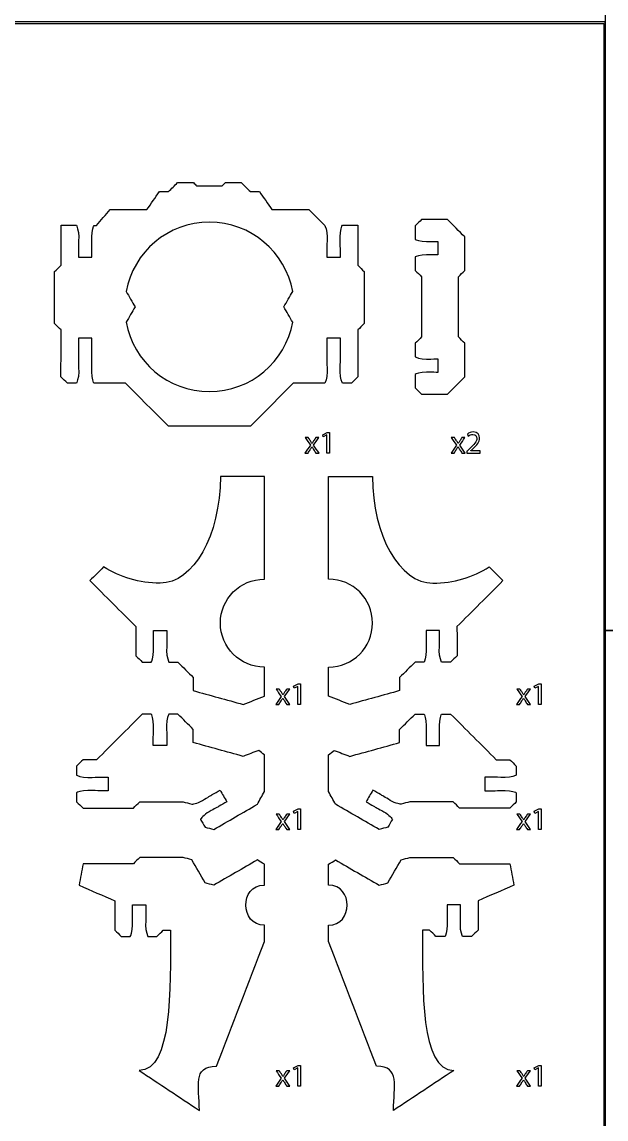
# Model space of a CAD drawing. Extents: x 0 to 850, y 0 to 600.
# Drawn here: x 180.6 to 310.2, y 131.6 to 375 of the extents above; entities that cross this region are included whole.
import ezdxf

# ---------------------------------------------------------------- set-up
doc = ezdxf.new("R2010")
doc.units = 0
doc.header["$MEASUREMENT"] = 0
doc.layers.add('DEFAULT', color=18, linetype='CONTINUOUS')

msp = doc.modelspace()

# ---------------------------------------------------------------- linework, layer by layer
at = {"layer": 'DEFAULT', "color": 5}
for points in [[(640, 600), (310, 600), (310, 240), (640, 240)], [(310, 375), (0, 375), (0, 0), (310, 0)], [(309.65, 0.35), (0.35, 0.35), (0.35, 374.65), (309.65, 374.65)], [(248.27, 283.36), (248.25, 283.36), (247.46, 282.93), (247.34, 283.41), (248.34, 283.94), (248.87, 283.94), (248.87, 279.36), (248.27, 279.36)], [(640, 240), (310, 240), (310, 0), (640, 0)], [(241.81, 227.58), (241.79, 227.58), (241, 227.15), (240.88, 227.63), (241.88, 228.16), (242.41, 228.16), (242.41, 223.58), (241.81, 223.58)], [(295.2, 227.58), (295.19, 227.58), (294.39, 227.15), (294.27, 227.63), (295.27, 228.16), (295.8, 228.16), (295.8, 223.58), (295.2, 223.58)], [(241.81, 199.84), (241.79, 199.84), (241, 199.41), (240.88, 199.88), (241.88, 200.42), (242.41, 200.42), (242.41, 195.83), (241.81, 195.83)], [(295.2, 199.84), (295.19, 199.84), (294.39, 199.41), (294.27, 199.88), (295.27, 200.42), (295.8, 200.42), (295.8, 195.83), (295.2, 195.83)], [(241.81, 142.91), (241.79, 142.91), (241, 142.48), (240.88, 142.95), (241.88, 143.49), (242.41, 143.49), (242.41, 138.9), (241.81, 138.9)], [(295.2, 142.91), (295.19, 142.91), (294.39, 142.48), (294.27, 142.95), (295.27, 143.49), (295.8, 143.49), (295.8, 138.9), (295.2, 138.9)]]:
    msp.add_lwpolyline(points, close=True, dxfattribs=at)
at = {"layer": 'DEFAULT', "color": 1}
for points, knots in [([(187.89, 308.07), (188.36, 307.6), (188.83, 307.13), (189.3, 306.66), (189.3, 303.19), (189.3, 299.72), (189.29, 296.26), (189.76, 295.79), (190.24, 295.31), (190.71, 294.84), (191.37, 294.84), (192.04, 294.84), (192.71, 294.84), (192.77, 294.84), (193.21, 295.96), (193.22, 297.34), (193.21, 298.73), (193.17, 299.5), (193.17, 299.84), (193.17, 301.51), (193.17, 303.18), (193.17, 304.84), (194.17, 304.84), (195.17, 304.84), (196.17, 304.84), (196.17, 303.17), (196.16, 301.51), (196.16, 299.84), (196.16, 299.5), (196.11, 298.72), (196.12, 297.34), (196.11, 295.96), (196.56, 294.84), (196.61, 294.84), (198.95, 294.84), (201.28, 294.84), (203.61, 294.84), (206.78, 291.67), (209.95, 288.49), (213.13, 285.32), (219.18, 285.32), (225.24, 285.32), (231.3, 285.32), (234.47, 288.49), (237.64, 291.67), (240.81, 294.84), (243.15, 294.84), (245.48, 294.84), (247.81, 294.84), (247.86, 294.84), (248.31, 295.96), (248.31, 297.34), (248.31, 298.72), (248.26, 299.5), (248.26, 299.84), (248.26, 301.51), (248.26, 303.17), (248.26, 304.84), (249.26, 304.84), (250.25, 304.84), (251.25, 304.84), (251.26, 303.18), (251.26, 301.51), (251.26, 299.84), (251.26, 299.5), (251.21, 298.73), (251.21, 297.34), (251.22, 295.96), (251.66, 294.84), (251.72, 294.84), (252.38, 294.84), (253.05, 294.84), (253.72, 294.84), (254.19, 295.31), (254.66, 295.79), (255.13, 296.26), (255.13, 299.72), (255.12, 303.19), (255.12, 306.66), (255.59, 307.13), (256.06, 307.6), (256.54, 308.07), (256.54, 311.91), (256.54, 315.76), (256.54, 319.61), (256.07, 320.08), (255.6, 320.55), (255.12, 321.02), (255.12, 323.99), (255.12, 326.96), (255.12, 329.93), (254.78, 329.93), (253.09, 329.88), (251.7, 329.88), (251.65, 329.88), (251.21, 328.72), (251.21, 327.34), (251.21, 325.95), (251.25, 325.18), (251.25, 324.84), (251.26, 324.17), (251.26, 323.5), (251.26, 322.84), (250.26, 322.84), (249.26, 322.84), (248.26, 322.84), (248.26, 323.5), (248.26, 324.17), (248.26, 324.84), (248.26, 325.17), (248.3, 325.95), (248.31, 327.34), (248.3, 328.72), (247.86, 329.83), (247.8, 329.83), (246.61, 331.01), (245.42, 332.18), (244.23, 333.35), (241.52, 333.35), (238.8, 333.35), (236.09, 333.35), (235.16, 334.68), (234.22, 336.01), (233.29, 337.35), (232.62, 337.35), (231.96, 337.35), (231.29, 337.35), (230.62, 338.01), (229.96, 338.68), (229.29, 339.35), (228.11, 339.35), (226.93, 339.35), (225.75, 339.35), (225.52, 339.11), (225.28, 338.87), (225.04, 338.64), (223.16, 338.64), (221.27, 338.64), (219.38, 338.64), (219.15, 338.87), (218.91, 339.11), (218.68, 339.35), (217.5, 339.35), (216.32, 339.35), (215.14, 339.35), (214.47, 338.68), (213.81, 338.01), (213.14, 337.35), (212.47, 337.35), (211.81, 337.35), (211.14, 337.35), (210.2, 336.01), (209.27, 334.68), (208.34, 333.35), (205.62, 333.35), (202.91, 333.35), (200.2, 333.35), (199.19, 332.18), (198.18, 331.01), (197.17, 329.83), (196.99, 329.83), (196.81, 329.83), (196.63, 329.83), (196.57, 329.83), (196.12, 328.72), (196.12, 327.34), (196.12, 325.95), (196.17, 325.17), (196.17, 324.84), (196.17, 324.17), (196.17, 323.5), (196.16, 322.84), (195.17, 322.84), (194.17, 322.84), (193.17, 322.84), (193.17, 323.5), (193.17, 324.17), (193.17, 324.84), (193.17, 325.18), (193.22, 325.95), (193.22, 327.34), (193.22, 328.72), (192.77, 329.88), (192.72, 329.88), (191.34, 329.88), (189.65, 329.93), (189.31, 329.93), (189.3, 326.96), (189.3, 323.99), (189.3, 321.02), (188.83, 320.55), (188.36, 320.08), (187.88, 319.61), (187.89, 315.76), (187.89, 311.91), (187.89, 308.07)], [0, 0, 0, 0, 5.66393, 5.66393, 5.66393, 35.143945, 35.143945, 35.143945, 40.814941, 40.814941, 40.814941, 46.484941, 46.484941, 46.484941, 47.484941, 47.484941, 47.484941, 48.484941, 48.484941, 48.484941, 62.644945, 62.644945, 62.644945, 71.144945, 71.144945, 71.144945, 85.324959, 85.324959, 85.324959, 86.324959, 86.324959, 86.324959, 87.324959, 87.324959, 87.324959, 107.164959, 107.164959, 107.164959, 145.299228, 145.299228, 145.299228, 196.819228, 196.819228, 196.819228, 234.946426, 234.946426, 234.946426, 254.786426, 254.786426, 254.786426, 255.786426, 255.786426, 255.786426, 256.786426, 256.786426, 256.786426, 270.96644, 270.96644, 270.96644, 279.46644, 279.46644, 279.46644, 293.626444, 293.626444, 293.626444, 294.626444, 294.626444, 294.626444, 295.626444, 295.626444, 295.626444, 301.296444, 301.296444, 301.296444, 306.96744, 306.96744, 306.96744, 336.447455, 336.447455, 336.447455, 342.111385, 342.111385, 342.111385, 374.821387, 374.821387, 374.821387, 380.485316, 380.485316, 380.485316, 405.755324, 405.755324, 405.755324, 406.755324, 406.755324, 406.755324, 407.755324, 407.755324, 407.755324, 408.755324, 408.755324, 408.755324, 414.415333, 414.415333, 414.415333, 422.915333, 422.915333, 422.915333, 428.575342, 428.575342, 428.575342, 429.575342, 429.575342, 429.575342, 430.575342, 430.575342, 430.575342, 444.774497, 444.774497, 444.774497, 467.834497, 467.834497, 467.834497, 481.669687, 481.669687, 481.669687, 487.339687, 487.339687, 487.339687, 495.358278, 495.358278, 495.358278, 505.388278, 505.388278, 505.388278, 508.230848, 508.230848, 508.230848, 524.270848, 524.270848, 524.270848, 527.113417, 527.113417, 527.113417, 537.143417, 537.143417, 537.143417, 545.15494, 545.15494, 545.15494, 550.849082, 550.849082, 550.849082, 564.684273, 564.684273, 564.684273, 587.744273, 587.744273, 587.744273, 600.890299, 600.890299, 600.890299, 602.430299, 602.430299, 602.430299, 603.430299, 603.430299, 603.430299, 604.430299, 604.430299, 604.430299, 610.090307, 610.090307, 610.090307, 618.590307, 618.590307, 618.590307, 624.250316, 624.250316, 624.250316, 625.250316, 625.250316, 625.250316, 626.250316, 626.250316, 626.250316, 627.250316, 627.250316, 627.250316, 652.520324, 652.520324, 652.520324, 658.184254, 658.184254, 658.184254, 690.894255, 690.894255, 690.894255, 690.894255]), ([(274.98, 292.38), (273.08, 292.38), (271.18, 292.38), (269.28, 292.38), (268.81, 292.85), (268.34, 293.33), (267.87, 293.8), (267.87, 294.8), (267.87, 295.8), (267.87, 296.8), (267.86, 296.85), (268.98, 297.3), (270.36, 297.3), (271.74, 297.3), (272.52, 297.25), (272.86, 297.25), (272.86, 298.25), (272.86, 299.25), (272.86, 300.24), (272.52, 300.24), (271.75, 300.2), (270.36, 300.19), (268.99, 300.2), (267.87, 300.64), (267.87, 300.7), (267.87, 301.7), (267.87, 302.7), (267.87, 303.7), (268.34, 304.18), (268.81, 304.65), (269.28, 305.12), (269.28, 309.56), (269.28, 314), (269.28, 318.44), (268.81, 318.91), (268.34, 319.39), (267.87, 319.86), (267.87, 320.86), (267.87, 321.86), (267.87, 322.86), (267.86, 322.91), (268.98, 323.36), (270.36, 323.35), (271.74, 323.36), (272.52, 323.3), (272.86, 323.3), (272.86, 324.3), (272.86, 325.3), (272.86, 326.3), (272.52, 326.3), (271.75, 326.26), (270.36, 326.25), (268.99, 326.26), (267.87, 326.7), (267.87, 326.76), (267.87, 327.76), (267.87, 328.76), (267.87, 329.76), (268.34, 330.23), (268.81, 330.7), (269.28, 331.18), (271.18, 331.18), (273.09, 331.18), (274.99, 331.18), (276.28, 329.89), (277.57, 328.59), (278.86, 327.3), (278.86, 324.82), (278.86, 322.34), (278.86, 319.86), (278.39, 319.39), (277.92, 318.91), (277.44, 318.44), (277.44, 314), (277.44, 309.56), (277.44, 305.12), (277.92, 304.65), (278.39, 304.18), (278.86, 303.7), (278.86, 301.22), (278.86, 298.74), (278.86, 296.26), (277.56, 294.96), (276.27, 293.67), (274.98, 292.38)], [15.527358, 15.527358, 15.527358, 15.527358, 31.692358, 31.692358, 31.692358, 37.363354, 37.363354, 37.363354, 45.868354, 45.868354, 45.868354, 46.868354, 46.868354, 46.868354, 47.868354, 47.868354, 47.868354, 56.368361, 56.368361, 56.368361, 57.368361, 57.368361, 57.368361, 58.368361, 58.368361, 58.368361, 66.878361, 66.878361, 66.878361, 72.535216, 72.535216, 72.535216, 110.313216, 110.313216, 110.313216, 115.983505, 115.983505, 115.983505, 124.483505, 124.483505, 124.483505, 125.483505, 125.483505, 125.483505, 126.483505, 126.483505, 126.483505, 134.983512, 134.983512, 134.983512, 135.983512, 135.983512, 135.983512, 136.983512, 136.983512, 136.983512, 145.488512, 145.488512, 145.488512, 151.158801, 151.158801, 151.158801, 167.323801, 167.323801, 167.323801, 182.850452, 182.850452, 182.850452, 203.955452, 203.955452, 203.955452, 209.625034, 209.625034, 209.625034, 247.403034, 247.403034, 247.403034, 253.059888, 253.059888, 253.059888, 274.175888, 274.175888, 274.175888, 289.703246, 289.703246, 289.703246, 289.703246]), ([(203.74, 315.2), (205.35, 323.95), (213.01, 330.57), (222.22, 330.57), (231.43, 330.57), (239.08, 323.95), (240.69, 315.2), (240.03, 314.06), (239.37, 312.92), (238.71, 311.78), (239.37, 310.64), (240.03, 309.5), (240.69, 308.36), (239.08, 299.62), (231.43, 292.99), (222.22, 292.99), (213.01, 292.99), (205.34, 299.62), (203.74, 308.36), (204.4, 309.5), (205.06, 310.64), (205.71, 311.78), (205.06, 312.92), (204.4, 314.06), (203.74, 315.2)], [11.191787, 11.191787, 11.191787, 11.191787, 12.191787, 12.191787, 12.191787, 13.191787, 13.191787, 13.191787, 24.383574, 24.383574, 24.383574, 35.575362, 35.575362, 35.575362, 36.575362, 36.575362, 36.575362, 37.575362, 37.575362, 37.575362, 48.767149, 48.767149, 48.767149, 59.958936, 59.958936, 59.958936, 59.958936]), ([(224.64, 241.63), (224.64, 236.24), (229.01, 231.87), (234.4, 231.87), (234.4, 229.71), (234.4, 227.56), (234.4, 225.4), (232.83, 224.79), (231.27, 224.18), (229.7, 223.58), (226.01, 224.6), (222.33, 225.61), (218.64, 226.63), (218.64, 227.6), (218.64, 228.57), (218.64, 229.53), (217.5, 230.67), (216.37, 231.81), (215.23, 232.95), (214.56, 232.95), (213.9, 232.95), (213.23, 232.95), (213.18, 232.95), (212.73, 234.07), (212.73, 235.45), (212.73, 236.83), (212.78, 237.61), (212.78, 237.95), (212.78, 238.62), (212.78, 239.28), (212.78, 239.95), (211.78, 239.95), (210.78, 239.95), (209.79, 239.95), (209.79, 239.28), (209.79, 238.62), (209.79, 237.95), (209.78, 237.62), (209.83, 236.84), (209.83, 235.45), (209.83, 234.07), (209.38, 232.96), (209.32, 232.96), (208.66, 232.96), (207.99, 232.96), (207.32, 232.96), (206.85, 233.43), (206.38, 233.9), (205.91, 234.37), (205.91, 236.52), (205.91, 238.68), (205.91, 240.84), (202.51, 244.24), (199.11, 247.64), (195.71, 251.04), (196.72, 252.05), (197.73, 253.06), (198.74, 254.07), (202.38, 251.8), (206.67, 250.48), (211.28, 250.48), (218.66, 250.48), (224.64, 261.07), (224.64, 274.12), (227.89, 274.12), (231.15, 274.12), (234.4, 274.12), (234.4, 266.54), (234.4, 258.96), (234.4, 251.38), (229.01, 251.38), (224.64, 247.02), (224.64, 241.63)], [1, 1, 1, 1, 2, 2, 2, 20.34, 20.34, 20.34, 34.628152, 34.628152, 34.628152, 67.145294, 67.145294, 67.145294, 75.3653, 75.3653, 75.3653, 89.054895, 89.054895, 89.054895, 94.724895, 94.724895, 94.724895, 95.724895, 95.724895, 95.724895, 96.724895, 96.724895, 96.724895, 102.404904, 102.404904, 102.404904, 110.904904, 110.904904, 110.904904, 116.574904, 116.574904, 116.574904, 117.574904, 117.574904, 117.574904, 118.574904, 118.574904, 118.574904, 124.244904, 124.244904, 124.244904, 129.908833, 129.908833, 129.908833, 148.258836, 148.258836, 148.258836, 189.14375, 189.14375, 189.14375, 201.298918, 201.298918, 201.298918, 202.298918, 202.298918, 202.298918, 203.298918, 203.298918, 203.298918, 230.958918, 230.958918, 230.958918, 295.408918, 295.408918, 295.408918, 296.408918, 296.408918, 296.408918, 296.408918]), ([(258.39, 241.63), (258.39, 236.24), (254.03, 231.87), (248.64, 231.87), (248.64, 229.71), (248.64, 227.56), (248.64, 225.4), (250.2, 224.79), (251.77, 224.18), (253.34, 223.58), (257.02, 224.6), (260.71, 225.61), (264.39, 226.63), (264.39, 227.6), (264.39, 228.57), (264.4, 229.53), (265.53, 230.67), (266.67, 231.81), (267.81, 232.95), (268.47, 232.95), (269.14, 232.95), (269.81, 232.95), (269.86, 232.95), (270.3, 234.07), (270.3, 235.45), (270.3, 236.83), (270.25, 237.61), (270.25, 237.95), (270.25, 238.62), (270.25, 239.28), (270.25, 239.95), (271.25, 239.95), (272.25, 239.95), (273.25, 239.95), (273.25, 239.28), (273.25, 238.62), (273.25, 237.95), (273.25, 237.62), (273.2, 236.84), (273.2, 235.45), (273.21, 234.07), (273.65, 232.96), (273.71, 232.96), (274.38, 232.96), (275.05, 232.96), (275.71, 232.96), (276.18, 233.43), (276.66, 233.9), (277.13, 234.37), (277.13, 236.52), (277.12, 238.68), (277.12, 240.84), (280.52, 244.24), (283.92, 247.64), (287.32, 251.04), (286.31, 252.05), (285.3, 253.06), (284.29, 254.07), (280.66, 251.8), (276.36, 250.48), (271.76, 250.48), (264.38, 250.48), (258.39, 261.07), (258.39, 274.12), (255.14, 274.12), (251.89, 274.12), (248.64, 274.12), (248.64, 266.54), (248.64, 258.96), (248.64, 251.38), (254.03, 251.38), (258.39, 247.02), (258.39, 241.63)], [1, 1, 1, 1, 2, 2, 2, 20.34, 20.34, 20.34, 34.628152, 34.628152, 34.628152, 67.145294, 67.145294, 67.145294, 75.3653, 75.3653, 75.3653, 89.054895, 89.054895, 89.054895, 94.724895, 94.724895, 94.724895, 95.724895, 95.724895, 95.724895, 96.724895, 96.724895, 96.724895, 102.404904, 102.404904, 102.404904, 110.904904, 110.904904, 110.904904, 116.574904, 116.574904, 116.574904, 117.574904, 117.574904, 117.574904, 118.574904, 118.574904, 118.574904, 124.244904, 124.244904, 124.244904, 129.908833, 129.908833, 129.908833, 148.258836, 148.258836, 148.258836, 189.14375, 189.14375, 189.14375, 201.298918, 201.298918, 201.298918, 202.298918, 202.298918, 202.298918, 203.298918, 203.298918, 203.298918, 230.958918, 230.958918, 230.958918, 295.408918, 295.408918, 295.408918, 296.408918, 296.408918, 296.408918, 296.408918]), ([(234.4, 212.38), (234.4, 209.66), (234.4, 206.95), (234.4, 204.23), (233.88, 203.29), (233.36, 202.36), (232.84, 201.42), (229.62, 199.55), (226.39, 197.69), (223.17, 195.83), (222.53, 196), (221.88, 196.17), (221.24, 196.35), (220.9, 196.92), (220.57, 197.5), (220.23, 198.08), (220.23, 198.16), (220.98, 199.08), (222.15, 199.76), (223.35, 200.46), (224.05, 200.8), (224.34, 200.97), (224.92, 201.3), (225.5, 201.64), (226.08, 201.97), (225.58, 202.83), (225.08, 203.7), (224.58, 204.56), (224, 204.23), (223.42, 203.9), (222.85, 203.57), (222.55, 203.4), (221.9, 202.97), (220.71, 202.27), (219.5, 201.59), (218.32, 201.41), (218.29, 201.46), (217.64, 201.64), (217, 201.81), (216.36, 201.98), (213.16, 201.98), (209.96, 201.98), (206.77, 201.98), (206.29, 201.51), (205.82, 201.04), (205.35, 200.57), (201.63, 200.57), (197.9, 200.57), (194.18, 200.57), (193.71, 201.04), (193.24, 201.51), (192.77, 201.98), (192.77, 202.65), (192.77, 203.32), (192.77, 203.99), (192.76, 204.03), (193.89, 204.49), (195.27, 204.48), (196.65, 204.49), (197.43, 204.43), (197.77, 204.43), (198.43, 204.43), (199.1, 204.43), (199.77, 204.43), (199.77, 205.43), (199.77, 206.43), (199.77, 207.43), (199.1, 207.43), (198.44, 207.43), (197.77, 207.43), (197.43, 207.43), (196.65, 207.38), (195.27, 207.38), (193.89, 207.39), (192.77, 207.83), (192.77, 207.89), (192.77, 208.55), (192.77, 209.22), (192.77, 209.89), (193.24, 210.36), (193.71, 210.83), (194.19, 211.31), (195.19, 211.31), (196.19, 211.31), (197.2, 211.31), (200.57, 214.68), (203.95, 218.06), (207.32, 221.43), (207.99, 221.43), (208.65, 221.43), (209.32, 221.43), (209.37, 221.43), (209.82, 220.3), (209.82, 218.93), (209.82, 217.55), (209.77, 216.77), (209.77, 216.43), (209.77, 215.76), (209.77, 215.1), (209.77, 214.43), (210.77, 214.43), (211.77, 214.43), (212.77, 214.43), (212.77, 215.1), (212.77, 215.76), (212.77, 216.42), (212.77, 216.77), (212.72, 217.54), (212.72, 218.93), (212.72, 220.31), (213.17, 221.43), (213.23, 221.43), (213.9, 221.43), (214.56, 221.43), (215.23, 221.43), (216.37, 220.29), (217.5, 219.15), (218.64, 218.01), (218.64, 217.04), (218.64, 216.08), (218.64, 215.11), (222.33, 214.09), (226.01, 213.07), (229.7, 212.05), (230.85, 212.5), (232, 212.94), (233.15, 213.39), (233.57, 213.05), (233.98, 212.72), (234.4, 212.38)], [4.550956, 4.550956, 4.550956, 4.550956, 27.650956, 27.650956, 27.650956, 36.768439, 36.768439, 36.768439, 68.434857, 68.434857, 68.434857, 74.108594, 74.108594, 74.108594, 79.790781, 79.790781, 79.790781, 80.790781, 80.790781, 80.790781, 81.790781, 81.790781, 81.790781, 87.461654, 87.461654, 87.461654, 95.960601, 95.960601, 95.960601, 101.614131, 101.614131, 101.614131, 102.614131, 102.614131, 102.614131, 103.614131, 103.614131, 103.614131, 109.278211, 109.278211, 109.278211, 136.468211, 136.468211, 136.468211, 142.139207, 142.139207, 142.139207, 173.799207, 173.799207, 173.799207, 179.470203, 179.470203, 179.470203, 185.150203, 185.150203, 185.150203, 186.150203, 186.150203, 186.150203, 187.150203, 187.150203, 187.150203, 192.820212, 192.820212, 192.820212, 201.320212, 201.320212, 201.320212, 206.980212, 206.980212, 206.980212, 207.980212, 207.980212, 207.980212, 208.980212, 208.980212, 208.980212, 214.650212, 214.650212, 214.650212, 220.328284, 220.328284, 220.328284, 228.86829, 228.86829, 228.86829, 269.456219, 269.456219, 269.456219, 275.116219, 275.116219, 275.116219, 276.116219, 276.116219, 276.116219, 277.116219, 277.116219, 277.116219, 282.776228, 282.776228, 282.776228, 291.276228, 291.276228, 291.276228, 296.926228, 296.926228, 296.926228, 297.926228, 297.926228, 297.926228, 298.926228, 298.926228, 298.926228, 304.596228, 304.596228, 304.596228, 318.285823, 318.285823, 318.285823, 326.505829, 326.505829, 326.505829, 359.02297, 359.02297, 359.02297, 369.511655, 369.511655, 369.511655, 374.062611, 374.062611, 374.062611, 374.062611]), ([(248.64, 212.38), (248.64, 209.66), (248.64, 206.95), (248.64, 204.23), (249.16, 203.29), (249.67, 202.36), (250.19, 201.42), (253.42, 199.55), (256.64, 197.69), (259.87, 195.83), (260.51, 196), (261.15, 196.17), (261.8, 196.35), (262.13, 196.92), (262.47, 197.5), (262.8, 198.08), (262.8, 198.16), (262.06, 199.08), (260.88, 199.76), (259.69, 200.46), (258.99, 200.8), (258.69, 200.97), (258.12, 201.3), (257.54, 201.64), (256.96, 201.97), (257.46, 202.83), (257.96, 203.7), (258.46, 204.56), (259.03, 204.23), (259.61, 203.9), (260.19, 203.57), (260.48, 203.4), (261.13, 202.97), (262.33, 202.27), (263.53, 201.59), (264.72, 201.41), (264.75, 201.46), (265.39, 201.64), (266.03, 201.81), (266.68, 201.98), (269.88, 201.98), (273.07, 201.98), (276.27, 201.98), (276.74, 201.51), (277.21, 201.04), (277.68, 200.57), (281.41, 200.57), (285.13, 200.57), (288.85, 200.57), (289.32, 201.04), (289.8, 201.51), (290.27, 201.98), (290.27, 202.65), (290.27, 203.32), (290.27, 203.99), (290.27, 204.03), (289.15, 204.49), (287.77, 204.48), (286.39, 204.49), (285.61, 204.43), (285.27, 204.43), (284.6, 204.43), (283.94, 204.43), (283.27, 204.43), (283.27, 205.43), (283.27, 206.43), (283.27, 207.43), (283.93, 207.43), (284.6, 207.43), (285.27, 207.43), (285.6, 207.43), (286.38, 207.38), (287.77, 207.38), (289.15, 207.39), (290.26, 207.83), (290.26, 207.89), (290.26, 208.55), (290.26, 209.22), (290.26, 209.89), (289.79, 210.36), (289.32, 210.83), (288.85, 211.31), (287.85, 211.31), (286.84, 211.31), (285.84, 211.31), (282.46, 214.68), (279.09, 218.06), (275.71, 221.43), (275.05, 221.43), (274.38, 221.43), (273.72, 221.43), (273.66, 221.43), (273.21, 220.3), (273.21, 218.93), (273.21, 217.55), (273.27, 216.77), (273.26, 216.43), (273.27, 215.76), (273.27, 215.1), (273.27, 214.43), (272.27, 214.43), (271.27, 214.43), (270.27, 214.43), (270.27, 215.1), (270.27, 215.76), (270.27, 216.42), (270.27, 216.77), (270.31, 217.54), (270.31, 218.93), (270.31, 220.31), (269.87, 221.43), (269.81, 221.43), (269.14, 221.43), (268.47, 221.43), (267.81, 221.43), (266.67, 220.29), (265.53, 219.15), (264.4, 218.01), (264.39, 217.04), (264.39, 216.08), (264.39, 215.11), (260.71, 214.09), (257.02, 213.07), (253.34, 212.05), (252.19, 212.5), (251.04, 212.94), (249.89, 213.39), (249.47, 213.05), (249.05, 212.72), (248.64, 212.38)], [4.550956, 4.550956, 4.550956, 4.550956, 27.650956, 27.650956, 27.650956, 36.768439, 36.768439, 36.768439, 68.434857, 68.434857, 68.434857, 74.108594, 74.108594, 74.108594, 79.790781, 79.790781, 79.790781, 80.790781, 80.790781, 80.790781, 81.790781, 81.790781, 81.790781, 87.461654, 87.461654, 87.461654, 95.960601, 95.960601, 95.960601, 101.614131, 101.614131, 101.614131, 102.614131, 102.614131, 102.614131, 103.614131, 103.614131, 103.614131, 109.278211, 109.278211, 109.278211, 136.468211, 136.468211, 136.468211, 142.139207, 142.139207, 142.139207, 173.799207, 173.799207, 173.799207, 179.470203, 179.470203, 179.470203, 185.150203, 185.150203, 185.150203, 186.150203, 186.150203, 186.150203, 187.150203, 187.150203, 187.150203, 192.820212, 192.820212, 192.820212, 201.320212, 201.320212, 201.320212, 206.980212, 206.980212, 206.980212, 207.980212, 207.980212, 207.980212, 208.980212, 208.980212, 208.980212, 214.650212, 214.650212, 214.650212, 220.328284, 220.328284, 220.328284, 228.86829, 228.86829, 228.86829, 269.456219, 269.456219, 269.456219, 275.116219, 275.116219, 275.116219, 276.116219, 276.116219, 276.116219, 277.116219, 277.116219, 277.116219, 282.776228, 282.776228, 282.776228, 291.276228, 291.276228, 291.276228, 296.926228, 296.926228, 296.926228, 297.926228, 297.926228, 297.926228, 298.926228, 298.926228, 298.926228, 304.596228, 304.596228, 304.596228, 318.285823, 318.285823, 318.285823, 326.505829, 326.505829, 326.505829, 359.02297, 359.02297, 359.02297, 369.511655, 369.511655, 369.511655, 374.062611, 374.062611, 374.062611, 374.062611]), ([(234.4, 174.57), (234.4, 173.39), (234.4, 172.2), (234.4, 171.01), (230.85, 161.77), (227.3, 152.52), (223.76, 143.28), (218.36, 143.27), (219.99, 138.9), (219.99, 133.51), (215.53, 136.47), (211.08, 139.42), (206.62, 142.37), (214, 142.37), (213.57, 160.45), (213.57, 173.5), (213.05, 173.51), (212.52, 173.51), (211.99, 173.51), (211.52, 173.04), (211.05, 172.57), (210.58, 172.09), (209.91, 172.09), (209.24, 172.09), (208.57, 172.09), (208.52, 172.09), (208.07, 173.22), (208.07, 174.59), (208.07, 175.97), (208.12, 176.75), (208.12, 177.09), (208.12, 177.76), (208.13, 178.43), (208.13, 179.09), (207.13, 179.09), (206.13, 179.09), (205.13, 179.09), (205.13, 178.43), (205.13, 177.76), (205.13, 177.1), (205.13, 176.76), (205.17, 175.98), (205.17, 174.59), (205.17, 173.22), (204.73, 172.1), (204.67, 172.1), (204, 172.1), (203.33, 172.1), (202.66, 172.1), (202.19, 172.57), (201.72, 173.04), (201.25, 173.51), (201.25, 175.67), (201.25, 177.83), (201.25, 179.99), (198.6, 181.15), (195.95, 182.31), (193.3, 183.47), (193.59, 185.05), (193.89, 186.63), (194.18, 188.21), (197.9, 188.21), (201.63, 188.21), (205.35, 188.21), (205.82, 188.68), (206.29, 189.15), (206.77, 189.62), (209.96, 189.62), (213.16, 189.62), (216.36, 189.62), (217, 189.45), (217.64, 189.28), (218.29, 189.1), (219.27, 187.4), (220.25, 185.69), (221.24, 183.99), (221.88, 183.82), (222.53, 183.64), (223.17, 183.47), (226.4, 185.33), (229.62, 187.2), (232.85, 189.06), (233.36, 188.76), (233.88, 188.45), (234.4, 188.15), (234.4, 186.59), (234.4, 185.03), (234.4, 183.47), (228.81, 183.47), (229, 174.58), (234.4, 174.57)], [1, 1, 1, 1, 11.09, 11.09, 11.09, 95.309391, 95.309391, 95.309391, 96.309391, 96.309391, 96.309391, 141.767283, 141.767283, 141.767283, 142.767283, 142.767283, 142.767283, 147.257295, 147.257295, 147.257295, 152.928291, 152.928291, 152.928291, 158.608291, 158.608291, 158.608291, 159.608291, 159.608291, 159.608291, 160.608291, 160.608291, 160.608291, 166.2783, 166.2783, 166.2783, 174.7783, 174.7783, 174.7783, 180.4383, 180.4383, 180.4383, 181.4383, 181.4383, 181.4383, 182.4383, 182.4383, 182.4383, 188.1183, 188.1183, 188.1183, 193.789296, 193.789296, 193.789296, 212.139299, 212.139299, 212.139299, 236.75874, 236.75874, 236.75874, 250.42128, 250.42128, 250.42128, 282.08128, 282.08128, 282.08128, 287.752277, 287.752277, 287.752277, 314.942277, 314.942277, 314.942277, 320.606357, 320.606357, 320.606357, 337.343728, 337.343728, 337.343728, 343.017466, 343.017466, 343.017466, 374.692543, 374.692543, 374.692543, 379.79317, 379.79317, 379.79317, 393.05317, 393.05317, 393.05317, 394.05317, 394.05317, 394.05317, 394.05317]), ([(248.64, 174.57), (248.64, 173.39), (248.64, 172.2), (248.64, 171.01), (252.18, 161.77), (255.73, 152.52), (259.28, 143.28), (264.67, 143.27), (263.04, 138.9), (263.04, 133.51), (267.5, 136.47), (271.96, 139.42), (276.41, 142.37), (269.03, 142.37), (269.46, 160.45), (269.46, 173.5), (269.99, 173.51), (270.52, 173.51), (271.05, 173.51), (271.52, 173.04), (271.99, 172.57), (272.46, 172.09), (273.13, 172.09), (273.8, 172.09), (274.46, 172.09), (274.52, 172.09), (274.96, 173.22), (274.96, 174.59), (274.96, 175.97), (274.91, 176.75), (274.91, 177.09), (274.91, 177.76), (274.91, 178.43), (274.91, 179.09), (275.91, 179.09), (276.91, 179.09), (277.91, 179.09), (277.91, 178.43), (277.91, 177.76), (277.91, 177.1), (277.91, 176.76), (277.86, 175.98), (277.86, 174.59), (277.86, 173.22), (278.31, 172.1), (278.37, 172.1), (279.04, 172.1), (279.7, 172.1), (280.37, 172.1), (280.84, 172.57), (281.32, 173.04), (281.79, 173.51), (281.79, 175.67), (281.78, 177.83), (281.78, 179.99), (284.44, 181.15), (287.09, 182.31), (289.74, 183.47), (289.44, 185.05), (289.15, 186.63), (288.85, 188.21), (285.13, 188.21), (281.41, 188.21), (277.68, 188.21), (277.21, 188.68), (276.74, 189.15), (276.27, 189.62), (273.07, 189.62), (269.88, 189.62), (266.68, 189.62), (266.03, 189.45), (265.39, 189.28), (264.75, 189.1), (263.76, 187.4), (262.78, 185.69), (261.8, 183.99), (261.15, 183.82), (260.51, 183.64), (259.87, 183.47), (256.64, 185.33), (253.41, 187.2), (250.19, 189.06), (249.67, 188.76), (249.15, 188.45), (248.64, 188.15), (248.64, 186.59), (248.64, 185.03), (248.64, 183.47), (254.22, 183.47), (254.03, 174.58), (248.64, 174.57)], [1, 1, 1, 1, 11.09, 11.09, 11.09, 95.309391, 95.309391, 95.309391, 96.309391, 96.309391, 96.309391, 141.767283, 141.767283, 141.767283, 142.767283, 142.767283, 142.767283, 147.257295, 147.257295, 147.257295, 152.928291, 152.928291, 152.928291, 158.608291, 158.608291, 158.608291, 159.608291, 159.608291, 159.608291, 160.608291, 160.608291, 160.608291, 166.2783, 166.2783, 166.2783, 174.7783, 174.7783, 174.7783, 180.4383, 180.4383, 180.4383, 181.4383, 181.4383, 181.4383, 182.4383, 182.4383, 182.4383, 188.1183, 188.1183, 188.1183, 193.789296, 193.789296, 193.789296, 212.139299, 212.139299, 212.139299, 236.75874, 236.75874, 236.75874, 250.42128, 250.42128, 250.42128, 282.08128, 282.08128, 282.08128, 287.752277, 287.752277, 287.752277, 314.942277, 314.942277, 314.942277, 320.606357, 320.606357, 320.606357, 337.343728, 337.343728, 337.343728, 343.017466, 343.017466, 343.017466, 374.692543, 374.692543, 374.692543, 379.79317, 379.79317, 379.79317, 393.05317, 393.05317, 393.05317, 394.05317, 394.05317, 394.05317, 394.05317])]:
    msp.add_open_spline(points, degree=3, knots=knots, dxfattribs=at)
at = {"layer": 'DEFAULT', "color": 5}
for points, knots in [([(244.14, 282.77), (244.3, 282.53), (244.47, 282.28), (244.63, 282.04), (244.76, 281.85), (244.86, 281.67), (244.97, 281.48), (244.98, 281.48), (244.99, 281.48), (245, 281.48), (245.11, 281.68), (245.22, 281.86), (245.33, 282.04), (245.49, 282.29), (245.65, 282.53), (245.81, 282.77), (246.04, 282.77), (246.26, 282.77), (246.48, 282.77), (246.1, 282.22), (245.71, 281.67), (245.32, 281.12), (245.72, 280.53), (246.12, 279.94), (246.52, 279.36), (246.28, 279.36), (246.05, 279.36), (245.81, 279.36), (245.65, 279.61), (245.48, 279.87), (245.31, 280.12), (245.18, 280.32), (245.07, 280.51), (244.95, 280.72), (244.94, 280.72), (244.94, 280.72), (244.93, 280.72), (244.82, 280.51), (244.7, 280.33), (244.57, 280.12), (244.41, 279.87), (244.24, 279.61), (244.08, 279.36), (243.85, 279.36), (243.62, 279.36), (243.39, 279.36), (243.8, 279.94), (244.2, 280.52), (244.61, 281.1), (244.22, 281.66), (243.84, 282.21), (243.45, 282.77), (243.68, 282.77), (243.91, 282.77), (244.14, 282.77)], [0, 0, 0, 0, 2.496157, 2.496157, 2.496157, 3.496157, 3.496157, 3.496157, 3.556157, 3.556157, 3.556157, 4.556157, 4.556157, 4.556157, 7.025432, 7.025432, 7.025432, 8.926432, 8.926432, 8.926432, 14.654291, 14.654291, 14.654291, 20.702167, 20.702167, 20.702167, 22.703167, 22.703167, 22.703167, 25.305696, 25.305696, 25.305696, 26.305696, 26.305696, 26.305696, 26.345696, 26.345696, 26.345696, 27.345696, 27.345696, 27.345696, 29.937908, 29.937908, 29.937908, 31.877908, 31.877908, 31.877908, 37.898463, 37.898463, 37.898463, 43.663485, 43.663485, 43.663485, 45.623485, 45.623485, 45.623485, 45.623485]), ([(276.54, 282.77), (276.71, 282.53), (276.87, 282.28), (277.03, 282.04), (277.16, 281.85), (277.26, 281.67), (277.38, 281.48), (277.38, 281.48), (277.39, 281.48), (277.4, 281.48), (277.51, 281.68), (277.62, 281.86), (277.74, 282.04), (277.9, 282.29), (278.06, 282.53), (278.22, 282.77), (278.44, 282.77), (278.66, 282.77), (278.89, 282.77), (278.5, 282.22), (278.11, 281.67), (277.72, 281.12), (278.12, 280.53), (278.52, 279.94), (278.92, 279.35), (278.69, 279.35), (278.45, 279.35), (278.22, 279.35), (278.05, 279.61), (277.88, 279.87), (277.72, 280.12), (277.58, 280.32), (277.47, 280.51), (277.35, 280.72), (277.34, 280.72), (277.34, 280.72), (277.33, 280.72), (277.22, 280.51), (277.1, 280.33), (276.97, 280.12), (276.81, 279.87), (276.65, 279.61), (276.48, 279.35), (276.25, 279.35), (276.02, 279.35), (275.8, 279.35), (276.2, 279.94), (276.61, 280.52), (277.01, 281.1), (276.62, 281.66), (276.24, 282.21), (275.85, 282.77), (276.08, 282.77), (276.31, 282.77), (276.54, 282.77)], [0, 0, 0, 0, 2.49699, 2.49699, 2.49699, 3.49699, 3.49699, 3.49699, 3.55699, 3.55699, 3.55699, 4.55699, 4.55699, 4.55699, 7.026266, 7.026266, 7.026266, 8.927266, 8.927266, 8.927266, 14.655941, 14.655941, 14.655941, 20.703817, 20.703817, 20.703817, 22.704817, 22.704817, 22.704817, 25.307347, 25.307347, 25.307347, 26.307347, 26.307347, 26.307347, 26.347347, 26.347347, 26.347347, 27.347347, 27.347347, 27.347347, 29.939559, 29.939559, 29.939559, 31.879559, 31.879559, 31.879559, 37.900934, 37.900934, 37.900934, 43.665957, 43.665957, 43.665957, 45.625957, 45.625957, 45.625957, 45.625957]), ([(279.32, 279.36), (279.32, 279.48), (279.32, 279.61), (279.32, 279.74), (279.49, 279.89), (279.65, 280.05), (279.81, 280.21), (280.98, 281.32), (281.51, 281.92), (281.52, 282.61), (281.52, 283.07), (281.29, 283.5), (280.61, 283.5), (280.19, 283.5), (279.85, 283.29), (279.63, 283.12), (279.57, 283.26), (279.5, 283.41), (279.44, 283.55), (279.75, 283.82), (280.21, 284.02), (280.73, 284.02), (281.72, 284.02), (282.14, 283.34), (282.14, 282.69), (282.14, 281.84), (281.53, 281.15), (280.56, 280.22), (280.44, 280.11), (280.31, 280), (280.19, 279.88), (280.19, 279.88), (280.19, 279.88), (280.19, 279.87), (280.88, 279.87), (281.57, 279.87), (282.25, 279.87), (282.25, 279.7), (282.25, 279.53), (282.25, 279.36), (281.28, 279.36), (280.3, 279.36), (279.32, 279.36)], [8.302, 8.302, 8.302, 8.302, 9.382, 9.382, 9.382, 11.306235, 11.306235, 11.306235, 12.306235, 12.306235, 12.306235, 13.306235, 13.306235, 13.306235, 14.306235, 14.306235, 14.306235, 15.666823, 15.666823, 15.666823, 16.666823, 16.666823, 16.666823, 17.666823, 17.666823, 17.666823, 18.666823, 18.666823, 18.666823, 20.082168, 20.082168, 20.082168, 20.122168, 20.122168, 20.122168, 25.964168, 25.964168, 25.964168, 27.425168, 27.425168, 27.425168, 35.727168, 35.727168, 35.727168, 35.727168]), ([(237.68, 226.99), (237.84, 226.75), (238, 226.5), (238.17, 226.26), (238.29, 226.07), (238.4, 225.89), (238.51, 225.7), (238.52, 225.7), (238.53, 225.7), (238.53, 225.7), (238.65, 225.9), (238.76, 226.08), (238.87, 226.26), (239.03, 226.51), (239.19, 226.75), (239.35, 226.99), (239.58, 226.99), (239.8, 226.99), (240.02, 226.99), (239.63, 226.44), (239.25, 225.89), (238.86, 225.34), (239.26, 224.75), (239.66, 224.16), (240.06, 223.58), (239.82, 223.58), (239.59, 223.58), (239.35, 223.58), (239.19, 223.83), (239.02, 224.09), (238.85, 224.35), (238.72, 224.54), (238.6, 224.73), (238.48, 224.94), (238.48, 224.94), (238.48, 224.94), (238.47, 224.94), (238.36, 224.73), (238.24, 224.55), (238.11, 224.35), (237.95, 224.09), (237.78, 223.83), (237.62, 223.58), (237.39, 223.58), (237.16, 223.58), (236.93, 223.58), (237.34, 224.16), (237.74, 224.74), (238.15, 225.32), (237.76, 225.88), (237.37, 226.43), (236.99, 226.99), (237.22, 226.99), (237.45, 226.99), (237.68, 226.99)], [0, 0, 0, 0, 2.496157, 2.496157, 2.496157, 3.496157, 3.496157, 3.496157, 3.556157, 3.556157, 3.556157, 4.556157, 4.556157, 4.556157, 7.025432, 7.025432, 7.025432, 8.926432, 8.926432, 8.926432, 14.654291, 14.654291, 14.654291, 20.702167, 20.702167, 20.702167, 22.703167, 22.703167, 22.703167, 25.305696, 25.305696, 25.305696, 26.305696, 26.305696, 26.305696, 26.345696, 26.345696, 26.345696, 27.345696, 27.345696, 27.345696, 29.937908, 29.937908, 29.937908, 31.877908, 31.877908, 31.877908, 37.898463, 37.898463, 37.898463, 43.663485, 43.663485, 43.663485, 45.623485, 45.623485, 45.623485, 45.623485]), ([(291.07, 226.99), (291.23, 226.75), (291.4, 226.5), (291.56, 226.26), (291.69, 226.07), (291.79, 225.89), (291.91, 225.7), (291.91, 225.7), (291.92, 225.7), (291.93, 225.7), (292.04, 225.9), (292.15, 226.08), (292.27, 226.26), (292.43, 226.51), (292.59, 226.75), (292.75, 226.99), (292.97, 226.99), (293.19, 226.99), (293.42, 226.99), (293.03, 226.44), (292.64, 225.89), (292.25, 225.34), (292.65, 224.75), (293.05, 224.16), (293.45, 223.58), (293.22, 223.58), (292.98, 223.58), (292.75, 223.58), (292.58, 223.83), (292.41, 224.09), (292.24, 224.35), (292.11, 224.54), (292, 224.73), (291.88, 224.94), (291.87, 224.94), (291.87, 224.94), (291.86, 224.94), (291.75, 224.73), (291.63, 224.55), (291.5, 224.35), (291.34, 224.09), (291.17, 223.83), (291.01, 223.58), (290.78, 223.58), (290.55, 223.58), (290.32, 223.58), (290.73, 224.16), (291.13, 224.74), (291.54, 225.32), (291.15, 225.88), (290.77, 226.43), (290.38, 226.99), (290.61, 226.99), (290.84, 226.99), (291.07, 226.99)], [0, 0, 0, 0, 2.496157, 2.496157, 2.496157, 3.496157, 3.496157, 3.496157, 3.556157, 3.556157, 3.556157, 4.556157, 4.556157, 4.556157, 7.025432, 7.025432, 7.025432, 8.926432, 8.926432, 8.926432, 14.654291, 14.654291, 14.654291, 20.702167, 20.702167, 20.702167, 22.703167, 22.703167, 22.703167, 25.305696, 25.305696, 25.305696, 26.305696, 26.305696, 26.305696, 26.345696, 26.345696, 26.345696, 27.345696, 27.345696, 27.345696, 29.937908, 29.937908, 29.937908, 31.877908, 31.877908, 31.877908, 37.898463, 37.898463, 37.898463, 43.663485, 43.663485, 43.663485, 45.623485, 45.623485, 45.623485, 45.623485]), ([(237.68, 199.24), (237.84, 199), (238, 198.76), (238.17, 198.51), (238.29, 198.32), (238.4, 198.14), (238.51, 197.95), (238.52, 197.95), (238.53, 197.95), (238.53, 197.95), (238.65, 198.16), (238.76, 198.33), (238.87, 198.52), (239.03, 198.76), (239.19, 199), (239.35, 199.24), (239.58, 199.24), (239.8, 199.24), (240.02, 199.24), (239.63, 198.69), (239.25, 198.14), (238.86, 197.59), (239.26, 197), (239.66, 196.42), (240.06, 195.83), (239.82, 195.83), (239.59, 195.83), (239.35, 195.83), (239.19, 196.09), (239.02, 196.34), (238.85, 196.6), (238.72, 196.8), (238.6, 196.99), (238.48, 197.19), (238.48, 197.19), (238.48, 197.19), (238.47, 197.19), (238.36, 196.99), (238.24, 196.8), (238.11, 196.6), (237.95, 196.34), (237.78, 196.09), (237.62, 195.83), (237.39, 195.83), (237.16, 195.83), (236.93, 195.83), (237.34, 196.41), (237.74, 196.99), (238.15, 197.57), (237.76, 198.13), (237.37, 198.69), (236.99, 199.24), (237.22, 199.24), (237.45, 199.24), (237.68, 199.24)], [0, 0, 0, 0, 2.49699, 2.49699, 2.49699, 3.49699, 3.49699, 3.49699, 3.55699, 3.55699, 3.55699, 4.55699, 4.55699, 4.55699, 7.025431, 7.025431, 7.025431, 8.926431, 8.926431, 8.926431, 14.655107, 14.655107, 14.655107, 20.702983, 20.702983, 20.702983, 22.703983, 22.703983, 22.703983, 25.306512, 25.306512, 25.306512, 26.306512, 26.306512, 26.306512, 26.346512, 26.346512, 26.346512, 27.346512, 27.346512, 27.346512, 29.938724, 29.938724, 29.938724, 31.878724, 31.878724, 31.878724, 37.9001, 37.9001, 37.9001, 43.665122, 43.665122, 43.665122, 45.625122, 45.625122, 45.625122, 45.625122]), ([(291.07, 199.24), (291.23, 199), (291.4, 198.76), (291.56, 198.51), (291.69, 198.32), (291.79, 198.14), (291.91, 197.95), (291.91, 197.95), (291.92, 197.95), (291.93, 197.95), (292.04, 198.16), (292.15, 198.33), (292.27, 198.52), (292.43, 198.76), (292.59, 199), (292.75, 199.24), (292.97, 199.24), (293.19, 199.24), (293.42, 199.24), (293.03, 198.69), (292.64, 198.14), (292.25, 197.59), (292.65, 197), (293.05, 196.42), (293.45, 195.83), (293.22, 195.83), (292.98, 195.83), (292.75, 195.83), (292.58, 196.09), (292.41, 196.34), (292.24, 196.6), (292.11, 196.8), (292, 196.99), (291.88, 197.19), (291.87, 197.19), (291.87, 197.19), (291.86, 197.19), (291.75, 196.99), (291.63, 196.8), (291.5, 196.6), (291.34, 196.34), (291.17, 196.09), (291.01, 195.83), (290.78, 195.83), (290.55, 195.83), (290.32, 195.83), (290.73, 196.41), (291.13, 196.99), (291.54, 197.57), (291.15, 198.13), (290.77, 198.69), (290.38, 199.24), (290.61, 199.24), (290.84, 199.24), (291.07, 199.24)], [0, 0, 0, 0, 2.49699, 2.49699, 2.49699, 3.49699, 3.49699, 3.49699, 3.55699, 3.55699, 3.55699, 4.55699, 4.55699, 4.55699, 7.025431, 7.025431, 7.025431, 8.926431, 8.926431, 8.926431, 14.655107, 14.655107, 14.655107, 20.702983, 20.702983, 20.702983, 22.703983, 22.703983, 22.703983, 25.306512, 25.306512, 25.306512, 26.306512, 26.306512, 26.306512, 26.346512, 26.346512, 26.346512, 27.346512, 27.346512, 27.346512, 29.938724, 29.938724, 29.938724, 31.878724, 31.878724, 31.878724, 37.9001, 37.9001, 37.9001, 43.665122, 43.665122, 43.665122, 45.625122, 45.625122, 45.625122, 45.625122]), ([(237.68, 142.31), (237.84, 142.07), (238, 141.82), (238.17, 141.58), (238.29, 141.39), (238.4, 141.21), (238.51, 141.02), (238.52, 141.02), (238.53, 141.02), (238.53, 141.02), (238.65, 141.23), (238.76, 141.4), (238.87, 141.59), (239.03, 141.83), (239.19, 142.07), (239.35, 142.31), (239.58, 142.31), (239.8, 142.31), (240.02, 142.31), (239.63, 141.76), (239.25, 141.21), (238.86, 140.66), (239.26, 140.07), (239.66, 139.49), (240.06, 138.9), (239.82, 138.9), (239.59, 138.9), (239.35, 138.9), (239.19, 139.15), (239.02, 139.41), (238.85, 139.67), (238.72, 139.87), (238.6, 140.06), (238.48, 140.26), (238.48, 140.26), (238.48, 140.26), (238.47, 140.26), (238.36, 140.06), (238.24, 139.87), (238.11, 139.67), (237.95, 139.41), (237.78, 139.15), (237.62, 138.9), (237.39, 138.9), (237.16, 138.9), (236.93, 138.9), (237.34, 139.48), (237.74, 140.06), (238.15, 140.64), (237.76, 141.2), (237.37, 141.76), (236.99, 142.31), (237.22, 142.31), (237.45, 142.31), (237.68, 142.31)], [0, 0, 0, 0, 2.49699, 2.49699, 2.49699, 3.49699, 3.49699, 3.49699, 3.55699, 3.55699, 3.55699, 4.55699, 4.55699, 4.55699, 7.026266, 7.026266, 7.026266, 8.927266, 8.927266, 8.927266, 14.655941, 14.655941, 14.655941, 20.703817, 20.703817, 20.703817, 22.704817, 22.704817, 22.704817, 25.307347, 25.307347, 25.307347, 26.307347, 26.307347, 26.307347, 26.347347, 26.347347, 26.347347, 27.347347, 27.347347, 27.347347, 29.939559, 29.939559, 29.939559, 31.879559, 31.879559, 31.879559, 37.900934, 37.900934, 37.900934, 43.665957, 43.665957, 43.665957, 45.625957, 45.625957, 45.625957, 45.625957]), ([(291.07, 142.31), (291.23, 142.07), (291.4, 141.82), (291.56, 141.58), (291.69, 141.39), (291.79, 141.21), (291.91, 141.02), (291.91, 141.02), (291.92, 141.02), (291.93, 141.02), (292.04, 141.23), (292.15, 141.4), (292.27, 141.59), (292.43, 141.83), (292.59, 142.07), (292.75, 142.31), (292.97, 142.31), (293.19, 142.31), (293.42, 142.31), (293.03, 141.76), (292.64, 141.21), (292.25, 140.66), (292.65, 140.07), (293.05, 139.49), (293.45, 138.9), (293.22, 138.9), (292.98, 138.9), (292.75, 138.9), (292.58, 139.15), (292.41, 139.41), (292.24, 139.67), (292.11, 139.87), (292, 140.06), (291.88, 140.26), (291.87, 140.26), (291.87, 140.26), (291.86, 140.26), (291.75, 140.06), (291.63, 139.87), (291.5, 139.67), (291.34, 139.41), (291.17, 139.15), (291.01, 138.9), (290.78, 138.9), (290.55, 138.9), (290.32, 138.9), (290.73, 139.48), (291.13, 140.06), (291.54, 140.64), (291.15, 141.2), (290.77, 141.76), (290.38, 142.31), (290.61, 142.31), (290.84, 142.31), (291.07, 142.31)], [1.96, 1.96, 1.96, 1.96, 4.45699, 4.45699, 4.45699, 5.45699, 5.45699, 5.45699, 5.51699, 5.51699, 5.51699, 6.51699, 6.51699, 6.51699, 8.986266, 8.986266, 8.986266, 10.887266, 10.887266, 10.887266, 16.615941, 16.615941, 16.615941, 22.663817, 22.663817, 22.663817, 24.664817, 24.664817, 24.664817, 27.267347, 27.267347, 27.267347, 28.267347, 28.267347, 28.267347, 28.307347, 28.307347, 28.307347, 29.307347, 29.307347, 29.307347, 31.899559, 31.899559, 31.899559, 33.839559, 33.839559, 33.839559, 39.860934, 39.860934, 39.860934, 45.625957, 45.625957, 45.625957, 47.585957, 47.585957, 47.585957, 47.585957])]:
    msp.add_open_spline(points, degree=3, knots=knots, dxfattribs=at)

doc.saveas('drawing.dxf')
